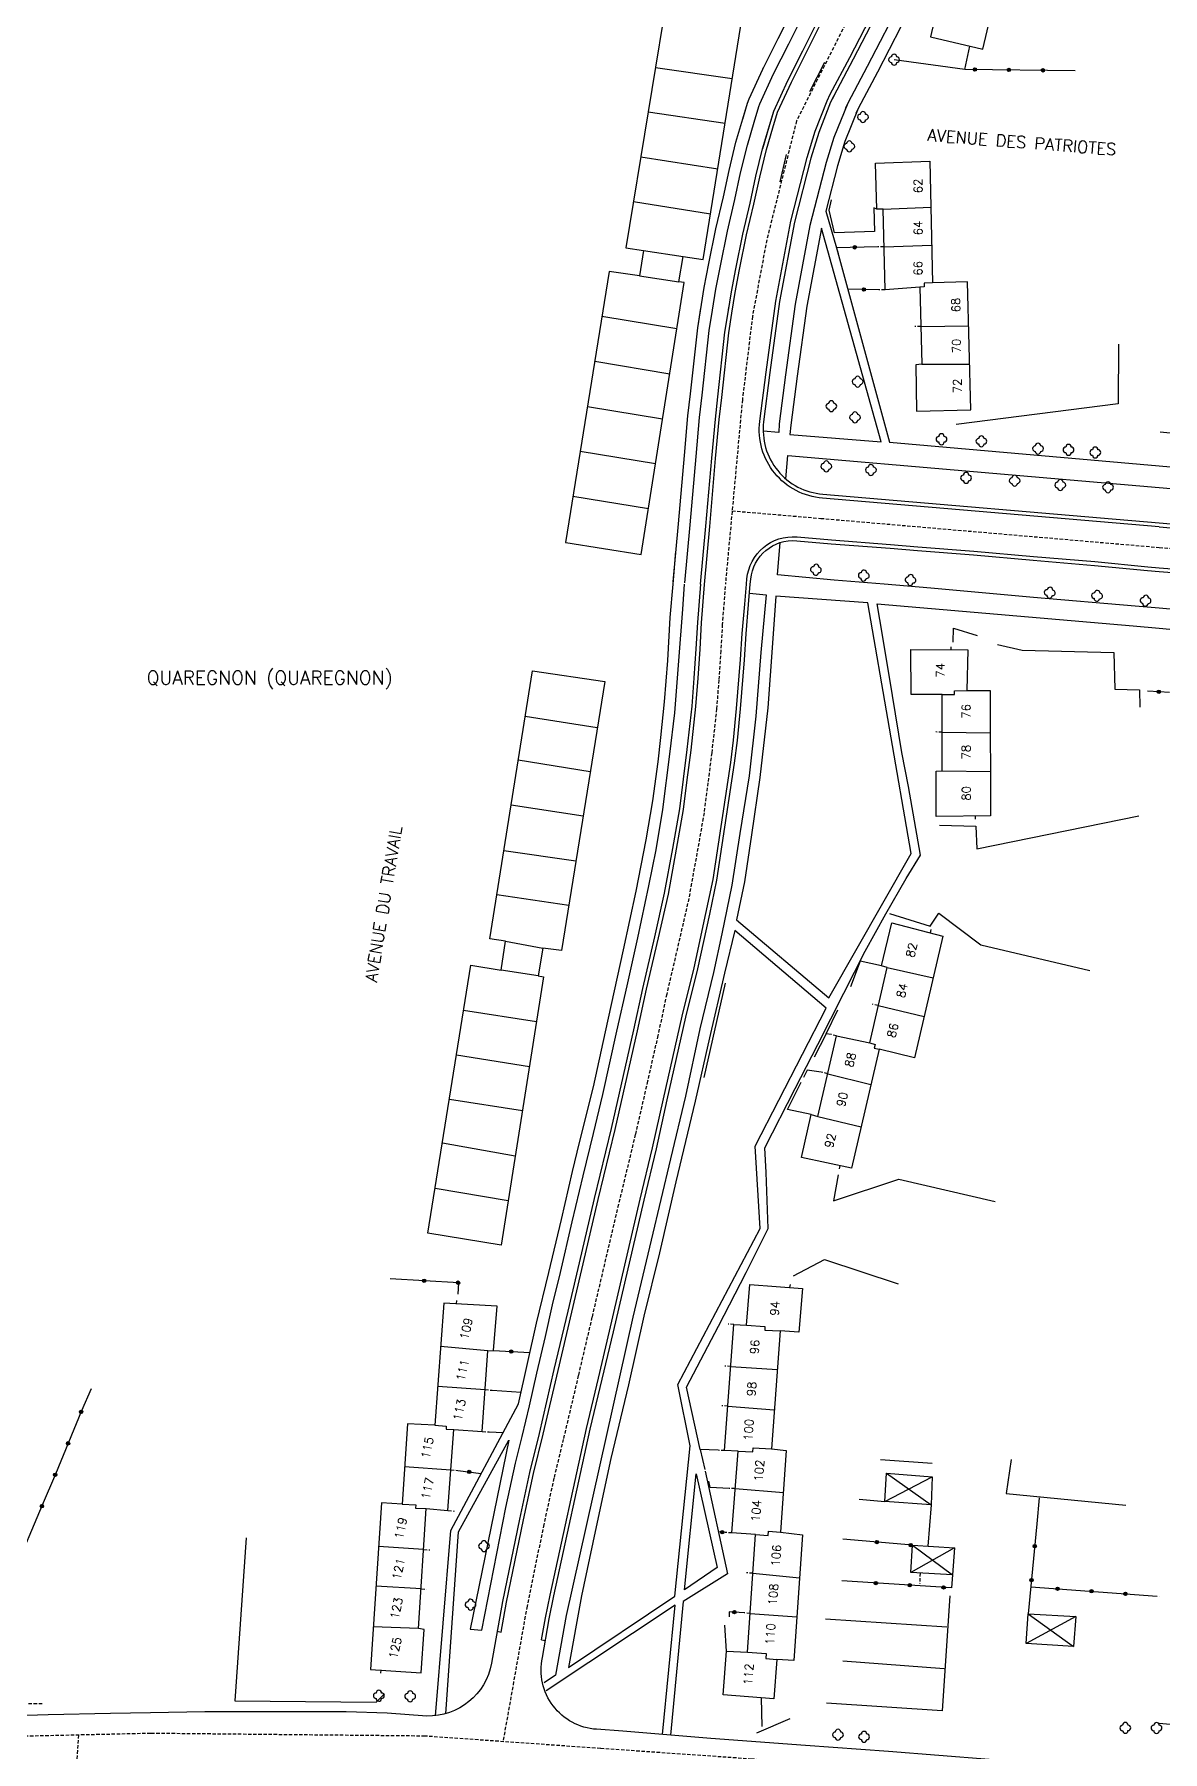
# Model space of a CAD drawing. Header units: millimetres. Extents: x 112998 to 114000, y 125000 to 126000.
# Drawn here: x 113334.6 to 113500.5, y 125328.5 to 125580.8 of the extents above; entities that cross this region are included whole.
import ezdxf
from ezdxf.enums import TextEntityAlignment as Align

# ---------------------------------------------------------------- set-up
doc = ezdxf.new("R2010")
doc.units = ezdxf.units.MM
doc.linetypes.add('DASHED', pattern=[0.75, 0.5, -0.25])
for name, color, linetype in [('W0001', 6, 'DASHED'), ('W0008', 7, 'CONTINUOUS'), ('W0100', 7, 'CONTINUOUS'), ('W0112', 1, 'DASHED'), ('W0300', 7, 'CONTINUOUS'), ('W0310', 3, 'CONTINUOUS'), ('W0322', 7, 'CONTINUOUS'), ('W0980', 7, 'CONTINUOUS'), ('W0989', 7, 'CONTINUOUS'), ('W0991', 7, 'CONTINUOUS')]:
    doc.layers.add(name, color=color, linetype=linetype)
doc.styles.get("Standard").update_dxf_attribs({"font": 'romans.shx', "width": 0.85})

# ---------------------------------------------------------------- blocks, each defined once
blk = doc.blocks.new('OH01')
at = {"layer": 'W0322', "color": 0}
for radius in [0.25, 0.15]:
    blk.add_circle((0, 0), radius, dxfattribs=at)
blk = doc.blocks.new('TP10')
at = {"layer": 'W0300', "color": 0}
for centre, start, end in [((-0.4, 0), 90, 270), ((0, 0.4), 0, 180), ((0.4, 0), 270, 90), ((0, -0.4), 180, 360)]:
    blk.add_arc(centre, 0.4, start, end, dxfattribs=at)

msp = doc.modelspace()

# ---------------------------------------------------------------- linework, layer by layer
at = {"layer": 'W0001'}
for points in [[(113500, 125742.9), (113490.83, 125700.09), (113484.19, 125669.79), (113481.76, 125659.11), (113479.35, 125647.61), (113477.12, 125638.02), (113476.04, 125633.49), (113472.95, 125624.28), (113468.35, 125612.06), (113464.43, 125603.14), (113456.84, 125588.25), (113446.65, 125568.09), (113442.28, 125550.61), (113440.17, 125539.37), (113438.69, 125527.13), (113436.19, 125500)], [(113437.16, 125510.79), (113450.22, 125509.68), (113500, 125505.41)], [(113500, 125505.41), (113563.03, 125500)], [(113500, 125322.85), (113492.83, 125323.33), (113476.19, 125324.49), (113455.42, 125326.05), (113440.05, 125327.37), (113417.82, 125328.92), (113392.01, 125330.74), (113351.68, 125331.14), (113332.07, 125330.69)], [(113341.08, 125330.9), (113339.07, 125304.94), (113336.4, 125273.13), (113334.74, 125250.99), (113334.72, 125250)]]:
    msp.add_lwpolyline(points, dxfattribs=at)
msp.add_lwpolyline([(113436.16, 125499.68), (113435.74, 125494.1), (113435.52, 125490.23), (113435.22, 125485.91), (113434.9, 125481.7), (113434.18, 125475.24), (113433.62, 125470.84), (113433.05, 125466.39), (113432.01, 125460.48), (113430.81, 125453.83), (113429.32, 125447.31), (113427.56, 125439.78), (113426.27, 125433.71), (113424.74, 125426.97), (113422.95, 125419.13), (113420.46, 125408.84), (113418.58, 125400.87), (113416.57, 125392.31), (113414.56, 125383.73), (113412.36, 125374.35), (113410.97, 125368.62), (113409.49, 125361.84), (113407.02, 125349.82), (113403.48, 125329.89, -0.373329)], format="xyb", dxfattribs=at)
at = {"layer": 'W0008'}
for points in [[(113500, 125508.43), (113450.48, 125512.67, -0.429414), (113441.25, 125523.95), (113442.17, 125531.17), (113443.59, 125541.61), (113445.82, 125553.33), (113448.21, 125562.73), (113449.39, 125566.57), (113451.14, 125571.04), (113451.62, 125572), (113454.48, 125577.42), (113459.63, 125587.37), (113465.41, 125598.4), (113468.64, 125605.29), (113469.88, 125607.85), (113471.28, 125611.53), (113474.18, 125619.03), (113474.66, 125620.17), (113475.12, 125621.34), (113476.86, 125626.43), (113477.4, 125626.25, -0.353443), (113488.85, 125633.93), (113500, 125632.95)], [(113477.4, 125626.25), (113475.66, 125621.14), (113475.18, 125619.95), (113474.71, 125618.83), (113471.81, 125611.33), (113470.4, 125607.63), (113469.15, 125605.05), (113465.92, 125598.14), (113460.13, 125587.11), (113454.98, 125577.15), (113451.67, 125570.84), (113449.93, 125566.4), (113448.76, 125562.59), (113446.37, 125553.22), (113444.16, 125541.53), (113442.73, 125531.09), (113441.82, 125523.88, 0.429514), (113450.52, 125513.24), (113500, 125509)], [(113439.3, 125500), (113439.37, 125500.78, -0.412602), (113446.73, 125506.96), (113451.79, 125506.51), (113460.46, 125505.84), (113464.48, 125505.52), (113472.75, 125504.86), (113481.51, 125504.1), (113490.53, 125503.32), (113498.31, 125502.57), (113500, 125502.43)], [(113439.86, 125500), (113439.93, 125500.73, -0.412602), (113446.68, 125506.4), (113451.74, 125505.95), (113460.41, 125505.28), (113464.44, 125504.96), (113472.7, 125504.3), (113481.46, 125503.53), (113490.47, 125502.76), (113498.26, 125502.01), (113500, 125501.87)], [(113432.51, 125500), (113432.08, 125494.39), (113431.86, 125490.5), (113431.57, 125486.22), (113431.25, 125482.08), (113430.54, 125475.72), (113429.99, 125471.35), (113429.43, 125466.98), (113428.4, 125461.17), (113427.21, 125454.61), (113425.75, 125448.18), (113423.98, 125440.62), (113422.69, 125434.53), (113421.17, 125427.82), (113419.38, 125420.01), (113416.89, 125409.73), (113415.01, 125401.75), (113413.01, 125393.18), (113410.99, 125384.61), (113408.79, 125375.23), (113407.39, 125369.47), (113405.91, 125362.64), (113403.42, 125350.54), (113401.8, 125341.46, -0.371548), (113392.27, 125333.69), (113386.46, 125334.1), (113380.43, 125334.3), (113373.85, 125334.33), (113367.64, 125334.3), (113359.64, 125334.31), (113351.64, 125334.14), (113345.75, 125334.04), (113336.61, 125333.85), (113328.67, 125333.63)], [(113475, 125327.3), (113460.2, 125328.47), (113447.96, 125329.38), (113434.07, 125330.39), (113421.1, 125331.49), (113417.25, 125331.74, -0.456533), (113409.28, 125342.29), (113410.3, 125347.99), (113410.98, 125351.34), (113416.3, 125375.83), (113418.06, 125383.19), (113419.72, 125390.13), (113424.23, 125409.5), (113426.04, 125417.04), (113427.64, 125424.26), (113430.38, 125436.39), (113432.14, 125443.51), (113433.89, 125451.52), (113434.95, 125456.53), (113437.53, 125473.72), (113437.97, 125477.03), (113438.4, 125481.71), (113438.99, 125488.9), (113439.24, 125492.72), (113439.6, 125497.04), (113439.86, 125500, -0.412602)], [(113409.17, 125344.9), (113409.75, 125348.11), (113410.43, 125351.46), (113415.76, 125375.96), (113417.51, 125383.32), (113419.17, 125390.26), (113423.68, 125409.63), (113425.49, 125417.17), (113427.09, 125424.38), (113429.83, 125436.53), (113431.6, 125443.63), (113433.34, 125451.64), (113434.4, 125456.63), (113436.97, 125473.79), (113437.41, 125477.09), (113437.84, 125481.75), (113438.42, 125488.94), (113438.68, 125492.76), (113439.04, 125497.09), (113439.3, 125500, -0.412602)]]:
    msp.add_lwpolyline(points, format="xyb", dxfattribs=at)
for points in [[(113481.94, 125632.22), (113479.59, 125625.5), (113477.81, 125620.28), (113473.97, 125610.5), (113472.49, 125606.62), (113471.24, 125604.05), (113467.97, 125597.07), (113462.19, 125586.04), (113457.03, 125576.07), (113454.18, 125570.68), (113452.12, 125565.64), (113450.99, 125561.97), (113448.63, 125552.72), (113446.44, 125541.16), (113445.03, 125530.79), (113444.12, 125523.59), (113444.06, 125522.29), (113441.75, 125522.5)], [(113500, 125629.74), (113483.16, 125631.22), (113481.24, 125624.94), (113479.42, 125619.64), (113475.6, 125609.88), (113474.05, 125605.86), (113472.81, 125603.3), (113469.51, 125596.26), (113463.73, 125585.23), (113458.57, 125575.26), (113455.73, 125569.89), (113453.76, 125565.06), (113452.67, 125561.49), (113450.97, 125554.83), (113452.54, 125549.44), (113460.33, 125520.87), (113500, 125517.42)], [(113428.5, 125500.37), (113429.28, 125508.88), (113430.16, 125518.91), (113430.69, 125524.74), (113431.05, 125527.98), (113432.12, 125537.67), (113433.07, 125543.62), (113433.75, 125547.12), (113434.77, 125552.22), (113435.9, 125556.94), (113436.73, 125560.8), (113437.72, 125564.94), (113438.76, 125568.4), (113439.43, 125570.68), (113439.67, 125571.32), (113441.7, 125575.71), (113443.96, 125580.2), (113447, 125586.25)], [(113430.24, 125500.22), (113431.01, 125508.72), (113431.89, 125518.75), (113432.41, 125524.49), (113432.78, 125527.78), (113433.83, 125537.28), (113434.29, 125540.28), (113434.79, 125543.34), (113435.46, 125546.79), (113436.48, 125551.88), (113437.59, 125556.53), (113438.43, 125560.43), (113439.42, 125564.53), (113440.43, 125567.9), (113441.1, 125570.19), (113441.25, 125570.59), (113443.28, 125574.98), (113445.52, 125579.41), (113448.56, 125585.47)], [(113432.54, 125500.01), (113433.32, 125508.52), (113434.2, 125518.54), (113434.72, 125524.28), (113435.08, 125527.52), (113436.13, 125537.02), (113436.58, 125539.93), (113437.08, 125542.96), (113437.74, 125546.35), (113438.75, 125551.43), (113439.84, 125555.99), (113440.69, 125559.94), (113441.67, 125563.99), (113443.32, 125569.54), (113445.38, 125574.01), (113447.58, 125578.37), (113450.63, 125584.44)], [(113433.11, 125499.95), (113433.89, 125508.47), (113434.76, 125518.49), (113435.29, 125524.23), (113435.65, 125527.46), (113436.69, 125536.96), (113437.14, 125539.84), (113437.64, 125542.87), (113438.29, 125546.24), (113439.3, 125551.32), (113440.39, 125555.86), (113441.25, 125559.82), (113442.22, 125563.86), (113443.19, 125567.06), (113443.87, 125569.38), (113445.9, 125573.77), (113448.09, 125578.11), (113451.13, 125584.18)], [(113441.7, 125575.71), (113441.77, 125575.86)], [(113448.63, 125572.39), (113450.83, 125576.73)], [(113443.28, 125574.98), (113443.33, 125575.07)], [(113438.75, 125568.36), (113439.43, 125570.68)], [(113452.13, 125571.74), (113451.67, 125570.84)], [(113454.18, 125570.68), (113453.79, 125569.89)], [(113442.65, 125567.22), (113443.32, 125569.54)], [(113443.32, 125569.54), (113443.35, 125569.62)], [(113455.73, 125569.89), (113455.38, 125569.18)], [(113441.68, 125564.03), (113442.65, 125567.23)], [(113444.23, 125559.11), (113445.2, 125563.15)], [(113450.34, 125552.34), (113448.16, 125540.88), (113446.75, 125530.57), (113445.84, 125523.37), (113445.67, 125522.01), (113459.11, 125520.94), (113450.33, 125552.33)], [(113432.12, 125537.67), (113432.57, 125540.55)], [(113436.58, 125539.93), (113436.72, 125540.7)], [(113445.09, 125515.47), (113445.38, 125518.94), (113500, 125514.23)], [(113500, 125517.42), (113618.3, 125507.12), (113650.14, 125504.3), (113651.05, 125514.67)], [(113500, 125514.23), (113618.11, 125504.05), (113649.87, 125501.24), (113649.76, 125500)], [(113500, 125509), (113604.91, 125500)], [(113500, 125508.43), (113598.26, 125500)], [(113500, 125502.43), (113503.79, 125502.12), (113513.81, 125501.25), (113522.76, 125500.31), (113526.26, 125500)], [(113402.63, 125346.14), (113403.23, 125346.02), (113404.01, 125350.43), (113406.5, 125362.51), (113407.98, 125369.34), (113409.38, 125375.09), (113411.58, 125384.47), (113413.6, 125393.05), (113415.6, 125401.61), (113417.48, 125409.59), (113419.97, 125419.87), (113421.76, 125427.69), (113423.28, 125434.4), (113424.57, 125440.48), (113426.34, 125448.04), (113427.81, 125454.48), (113429, 125461.07), (113430.02, 125466.89), (113430.59, 125471.27), (113431.14, 125475.64), (113431.85, 125482.02), (113432.17, 125486.18), (113432.46, 125490.46), (113432.68, 125494.35), (113433.11, 125499.95)], [(113500, 125501.87), (113503.74, 125501.56), (113513.76, 125500.69), (113520.29, 125500)], [(113409.17, 125344.9), (113409.73, 125344.79)]]:
    msp.add_lwpolyline(points, dxfattribs=at)
at = {"layer": 'W0100'}
for points in [[(113474.05, 125578.61), (113478.19, 125596.08)], [(113467.87, 125587.01), (113466.37, 125580.43)], [(113466.37, 125580.43), (113474.05, 125578.61)], [(113425.91, 125575.93), (113437.2, 125574.32)], [(113424.84, 125569.43), (113436.14, 125567.74)], [(113423.76, 125562.82), (113435.06, 125561.02)], [(113464.79, 125543.66), (113459.67, 125543.27), (113459.39, 125555.1), (113458.44, 125555.12), (113458.27, 125561.89), (113466.28, 125562.19), (113466.67, 125544.29)], [(113422.68, 125556.23), (113433.99, 125554.42)], [(113459.39, 125555.1), (113466.43, 125555.42)], [(113424.16, 125549.05), (113429.98, 125548.15)], [(113459.52, 125549.6), (113466.55, 125549.83)], [(113423.57, 125545.34), (113429.37, 125544.43)], [(113465.42, 125543.72), (113464.79, 125543.66)], [(113464.79, 125543.66), (113465.06, 125532.33)], [(113466.67, 125544.29), (113465.41, 125544.22)], [(113465.41, 125544.22), (113465.42, 125543.72)], [(113471.81, 125544.43), (113466.67, 125544.29)], [(113472.31, 125525.65), (113471.81, 125544.43)], [(113418.04, 125539.37), (113429.05, 125537.59)], [(113464.93, 125537.87), (113471.98, 125537.99)], [(113416.98, 125532.76), (113428.01, 125530.94)], [(113465.06, 125532.33), (113464.18, 125532.26)], [(113465.06, 125532.33), (113472.14, 125532.32)], [(113464.18, 125532.26), (113464.32, 125525.45)], [(113415.91, 125526.11), (113426.96, 125524.31)], [(113464.32, 125525.45), (113472.31, 125525.65)], [(113414.85, 125519.54), (113425.93, 125517.75)], [(113413.78, 125512.93), (113424.88, 125511.11)], [(113468.09, 125483.81), (113469.87, 125483.79), (113469.88, 125484.35), (113471.72, 125484.37)], [(113406.76, 125480.62), (113417.36, 125478.96)], [(113468.09, 125478.27), (113475.14, 125478.15)], [(113405.74, 125474.19), (113416.32, 125472.49)], [(113468.09, 125472.56), (113475.16, 125472.48)], [(113404.69, 125467.61), (113415.27, 125465.97)], [(113403.63, 125460.9), (113414.21, 125459.37)], [(113402.59, 125454.4), (113413.17, 125452.84)], [(113403.88, 125447.53), (113409.37, 125446.52)], [(113408.66, 125442.45), (113403.21, 125443.3)], [(113459.96, 125443.7), (113466.75, 125442.15)], [(113397.7, 125437.39), (113408.42, 125435.73)], [(113458.67, 125438.08), (113465.43, 125436.48)], [(113457.41, 125432.59), (113458.24, 125432.35), (113458.09, 125431.83), (113458.79, 125431.66)], [(113396.66, 125430.84), (113407.38, 125429.13)], [(113451.25, 125428.08), (113457.59, 125426.49)], [(113395.62, 125424.34), (113406.35, 125422.67)], [(113449.81, 125421.79), (113456.15, 125420.27)], [(113394.59, 125417.9), (113405.29, 125416.03)], [(113393.52, 125411.24), (113404.25, 125409.46)], [(113439.3, 125391.15), (113442.01, 125390.95), (113441.98, 125390.37), (113444.24, 125390.29)], [(113401.26, 125387.37), (113394.31, 125387.98)], [(113436.99, 125385.05), (113443.82, 125384.62)], [(113393.89, 125382.18), (113400.87, 125381.65)], [(113436.56, 125379.22), (113443.38, 125378.67)], [(113393.47, 125376.41), (113395.15, 125376.3), (113395.15, 125375.86), (113396.24, 125375.8)], [(113438.05, 125372.61), (113440.22, 125372.5), (113440.29, 125373.08), (113442.95, 125372.94)], [(113389.03, 125370.37), (113395.82, 125369.85)], [(113459.65, 125365.24), (113466.61, 125368.85)], [(113459.87, 125369.4), (113466.43, 125364.75)], [(113437.61, 125367.11), (113444.72, 125366.54)], [(113388.66, 125364.84), (113390.66, 125364.72), (113390.64, 125364.22), (113392.21, 125364.17)], [(113440.61, 125360.35), (113442.49, 125360.2), (113442.55, 125360.85), (113444.32, 125360.7)], [(113391.82, 125358.16), (113385.18, 125358.58)], [(113469.9, 125358.41), (113463.44, 125354.79)], [(113463.72, 125358.78), (113469.59, 125354.42)], [(113440.22, 125354.67), (113447.1, 125354.01)], [(113391.5, 125352.36), (113384.8, 125352.75)], [(113500, 125351.28), (113500, 125351.28)], [(113439.82, 125348.78), (113446.69, 125348.29)], [(113487.75, 125348.32), (113480.43, 125344.34)], [(113480.74, 125348.7), (113487.39, 125343.9)], [(113391.08, 125346.53), (113384.41, 125346.82)], [(113439.43, 125343.1), (113442.2, 125342.89), (113442.12, 125342.14), (113443.77, 125342)]]:
    msp.add_lwpolyline(points, dxfattribs=at)
for points in [[(113412.74, 125506.14), (113423.81, 125504.35), (113430.12, 125544.32), (113429.37, 125544.43), (113429.98, 125548.15), (113432.91, 125547.7), (113439.35, 125587.62), (113428.13, 125589.47), (113421.57, 125549.44), (113424.16, 125549.05), (113423.57, 125545.34), (113419.11, 125545.98), (113412.69, 125506.14)], [(113475.13, 125484.4), (113475.17, 125465.96), (113467.2, 125465.85), (113467.17, 125472.53), (113468.09, 125472.56), (113468.09, 125483.81), (113463.49, 125483.82), (113463.45, 125490.43), (113471.84, 125490.34), (113471.72, 125484.37)], [(113407.82, 125487.3), (113418.45, 125485.72), (113412.1, 125446.18), (113409.37, 125446.52), (113408.66, 125442.45), (113409.47, 125442.31), (113403.21, 125402.89), (113392.46, 125404.65), (113398.76, 125444.01), (113403.21, 125443.3), (113403.88, 125447.53), (113401.56, 125447.88)], [(113460.67, 125450.23), (113468.19, 125448.29), (113464.01, 125430.42), (113458.79, 125431.66), (113454.74, 125414.2), (113447.38, 125415.78), (113448.83, 125422.1), (113449.81, 125421.79), (113452.52, 125433.65), (113457.41, 125432.59), (113459.96, 125443.7), (113459.13, 125443.91)], [(113439.81, 125397.1), (113447.51, 125396.5), (113446.99, 125390.1), (113444.24, 125390.29), (113442.95, 125372.94), (113445.15, 125372.69), (113444.32, 125360.7), (113447.54, 125360.32), (113446.24, 125341.87), (113443.77, 125342), (113443.33, 125336.2), (113435.87, 125336.79), (113436.38, 125343.23), (113439.43, 125343.1), (113440.61, 125360.35), (113437.15, 125360.6), (113438.05, 125372.61), (113436.07, 125372.7), (113437.44, 125391.22), (113439.3, 125391.15)], [(113394.78, 125394.35), (113393.47, 125376.41), (113389.45, 125376.62), (113388.66, 125364.84), (113385.61, 125365.03), (113384, 125340.55), (113391.45, 125340.06), (113391.89, 125346.41), (113391.08, 125346.53), (113392.21, 125364.17), (113395.4, 125363.87), (113396.24, 125375.8), (113400.45, 125375.5), (113401.26, 125387.37), (113402.1, 125387.39), (113402.62, 125393.91)], [(113459.87, 125369.4), (113466.61, 125368.85), (113466.43, 125364.75), (113459.65, 125365.24)], [(113463.72, 125358.78), (113469.9, 125358.41), (113469.59, 125354.42), (113463.44, 125354.79)], [(113480.74, 125348.7), (113487.75, 125348.32), (113487.39, 125343.9), (113480.43, 125344.34)]]:
    msp.add_lwpolyline(points, close=True, dxfattribs=at)
at = {"layer": 'W0112'}
for points in [[(113459.52, 125549.6), (113458.6, 125549.6)], [(113459.67, 125543.27), (113458.77, 125543.27)], [(113464.93, 125537.87), (113464.03, 125537.87)], [(113469.38, 125490.37), (113469.39, 125490.82)], [(113468.09, 125478.27), (113467.15, 125478.29)], [(113472.91, 125465.93), (113472.9, 125465.47)], [(113466.36, 125448.76), (113466.45, 125449.26)], [(113458.67, 125438.08), (113457.81, 125438.28)], [(113452.52, 125433.65), (113451.74, 125433.83)], [(113451.25, 125428.08), (113450.29, 125428.3)], [(113453.03, 125414.57), (113452.93, 125414.12)], [(113445.68, 125396.64), (113445.77, 125397.12)], [(113396.67, 125394.24), (113396.71, 125394.8)], [(113437.44, 125391.22), (113436.58, 125391.29)], [(113436.99, 125385.05), (113436.11, 125385.12)], [(113400.87, 125381.65), (113401.88, 125381.58)], [(113436.56, 125379.22), (113435.65, 125379.29)], [(113400.45, 125375.5), (113401.45, 125375.44)], [(113436.07, 125372.7), (113435.12, 125372.74)], [(113395.82, 125369.85), (113396.84, 125369.78)], [(113437.61, 125367.11), (113436.74, 125367.13)], [(113395.4, 125363.87), (113396.3, 125363.81)], [(113437.17, 125360.6), (113436.16, 125360.67)], [(113391.82, 125358.16), (113392.75, 125358.09)], [(113440.22, 125354.67), (113439.32, 125354.72)], [(113464.82, 125354.71), (113464.76, 125353.14)], [(113391.5, 125352.36), (113392.26, 125352.3)], [(113439.82, 125348.78), (113438.95, 125348.86)], [(113385.52, 125340.46), (113385.49, 125339.99)], [(113327.72, 125335.59), (113335.75, 125335.53)]]:
    msp.add_lwpolyline(points, dxfattribs=at)
at = {"layer": 'W0300'}
msp.add_line((113500, 125332.34), (113500, 125332.34), dxfattribs=at)
for centre, start, end in [((113499.19, 125331.94), 89.5361, 269.5361), ((113499.59, 125331.54), 179.5361, 359.5361), ((113499.6, 125332.34), 359.5361, 179.5361), ((113499.99, 125331.94), 269.5361, 270.881), ((113499.99, 125331.94), 270.881, 89.5361)]:
    msp.add_arc(centre, 0.4, start, end, dxfattribs=at)
at = {"layer": 'W0310'}
for points in [[(113471.38, 125575.66), (113461.01, 125577.08)], [(113458.44, 125555.12), (113458.02, 125555.33), (113458.11, 125551.81), (113452.26, 125551.64), (113451.45, 125554.97), (113451.81, 125556.5)], [(113493.99, 125535.28), (113493.96, 125526.53), (113470.15, 125523.49)], [(113541.62, 125518.26), (113500.15, 125522.34)], [(113469.67, 125491.48), (113469.74, 125493.55), (113473.22, 125492.45)], [(113476.19, 125491.13), (113479.84, 125490.31), (113493.3, 125489.97), (113493.44, 125484.59), (113497.09, 125484.47), (113497.12, 125481.95)], [(113467.69, 125464.61), (113473, 125464.45), (113473.19, 125461.1), (113497.01, 125465.98)], [(113460.32, 125451.61), (113466.31, 125449.74), (113467.59, 125451.65), (113473.74, 125446.99), (113489.8, 125443.26)], [(113456.02, 125444.61), (113454.59, 125440.83)], [(113436.16, 125441.36), (113433, 125427.54)], [(113450.99, 125433.95), (113449.25, 125430.53)], [(113448.83, 125422.1), (113445.31, 125422.8), (113447.36, 125426.83)], [(113450.29, 125428.3), (113448.23, 125428.61), (113447.67, 125427.53)], [(113452.8, 125413.2), (113452.08, 125409.39), (113461.71, 125412.59), (113475.88, 125409.31)], [(113446.22, 125398.38), (113450.78, 125400.78), (113461.6, 125397.21)], [(113401.45, 125375.44), (113403.53, 125375.37)], [(113435.12, 125372.74), (113432.47, 125372.85), (113433.16, 125369.9)], [(113459.02, 125371.39), (113466.59, 125370.87)], [(113478.21, 125371.41), (113477.5, 125366.4), (113495.07, 125364.69)], [(113436.74, 125367.13), (113433.97, 125367.28), (113433.74, 125368.19)], [(113455.87, 125365.56), (113459.65, 125365.24)], [(113466.43, 125364.75), (113465.96, 125358.64)], [(113482.34, 125365.77), (113481.98, 125361.91)], [(113365.73, 125359.9), (113364.04, 125335.91), (113384.85, 125335.73), (113386.05, 125336.94)], [(113469.22, 125351.36), (113468.09, 125334.44), (113451.04, 125335.56)], [(113436.38, 125343.23), (113436.11, 125347.04)], [(113468.76, 125346.75), (113450.9, 125347.91)], [(113468.36, 125340.63), (113453.47, 125341.75)], [(113441.47, 125336.35), (113441.54, 125332.13)], [(113440.82, 125331.2), (113445.72, 125333.32)], [(113500, 125332.62), (113503.69, 125332.31)]]:
    msp.add_lwpolyline(points, dxfattribs=at)
at = {"layer": 'W0322'}
for points in [[(113487.61, 125575.46), (113471.38, 125575.66), (113472.13, 125579.06)], [(113458.6, 125549.6), (113452.54, 125549.44), (113452.76, 125548.58)], [(113458.77, 125543.27), (113454.24, 125543.35)], [(113500, 125484.19), (113498.28, 125484.28)], [(113501.5, 125484.11), (113500, 125484.19)], [(113396.89, 125395.69), (113396.99, 125397.36), (113386.91, 125397.95)], [(113402.1, 125387.39), (113407.46, 125387.09)], [(113396.84, 125369.78), (113400.29, 125369.32)], [(113436.16, 125360.67), (113435.14, 125360.74)], [(113481.98, 125361.91), (113480.74, 125348.7)], [(113463.72, 125358.78), (113453.48, 125359.69)], [(113469.59, 125354.42), (113469.42, 125352.52), (113453.32, 125353.54)], [(113481.12, 125352.7), (113499.67, 125351.31)], [(113438.95, 125348.86), (113436.75, 125349.02), (113436.73, 125348.26)]]:
    msp.add_lwpolyline(points, dxfattribs=at)
msp.add_lwpolyline([(113342.91, 125381.77), (113341.51, 125378.54), (113339.59, 125373.88), (113337.68, 125369.23), (113335.74, 125364.66), (113333.74, 125360.02), (113331.81, 125355.33, 0.042631), (113328.77, 125345.69), (113327.57, 125340.95), (113326.5, 125335.93), (113321.63, 125335.88)], format="xyb", dxfattribs=at)
for radius in [0.25, 0.15]:
    msp.add_circle((113499.93, 125484.2), radius, dxfattribs=at)
at = {"layer": 'W0989'}
for points in [[(113428.5, 125500), (113428.61, 125501.21), (113428.89, 125504.86)], [(113459.55, 125500), (113452.17, 125500.62), (113443.84, 125501.36), (113444.26, 125506.13)], [(113393.55, 125333.74), (113395.8, 125360.93), (113405.78, 125379.59), (113408.43, 125391.43), (113410.24, 125398.87), (113412.07, 125406.64), (113413.7, 125413.71), (113414.75, 125417.98), (113416.81, 125426.17), (113418.54, 125434.23), (113421.22, 125446.27), (113423.08, 125454.89), (113424.55, 125462.43), (113425.5, 125468.18), (113426.29, 125473.92), (113426.68, 125477.49), (113427.26, 125482.7), (113427.74, 125488.78), (113428.07, 125495.1), (113428.5, 125500)], [(113395.06, 125334.03), (113396.95, 125360.78), (113404.34, 125374.24), (113398.67, 125346.48), (113400.39, 125346.33), (113403.91, 125364.32), (113405.35, 125370.83), (113406.29, 125374.75), (113407.4, 125379.27), (113408.45, 125384.06), (113409.76, 125389.44), (113410.76, 125394.11), (113411.94, 125398.87), (113413.66, 125406.32), (113415.27, 125413.09), (113416.82, 125419.3), (113418.16, 125425.02), (113420.21, 125434.31), (113421.73, 125440.99), (113423.32, 125448.02), (113424.95, 125455.68), (113425.99, 125460.95), (113426.99, 125466.88), (113428, 125475.01), (113428.77, 125481.1), (113429.34, 125488.76), (113429.93, 125496.33), (113430.2, 125500)], [(113500, 125496.48), (113496.46, 125496.8), (113481.5, 125498.05), (113466.41, 125499.42), (113459.55, 125500)], [(113439.75, 125498.68), (113442.17, 125498.44), (113441.42, 125489.95), (113440.66, 125480.62), (113439.67, 125471.87), (113438.3, 125463.38), (113437.12, 125455.8), (113435.67, 125448.62), (113434.44, 125442.96), (113432.45, 125434.65), (113430.32, 125424.76), (113428.1, 125415.55), (113425.28, 125403.61), (113422.59, 125392.32), (113412.76, 125348.46), (113411.23, 125339.72), (113409.53, 125338.56)], [(113432.47, 125372.85), (113430.48, 125382.04), (113435.17, 125391), (113439.26, 125398.86), (113442.49, 125405.31), (113442.17, 125413.58), (113441.98, 125417.18), (113446.46, 125425.91), (113449.78, 125432.36), (113453.62, 125439.91), (113456.77, 125446.08), (113459.8, 125451.56), (113462.8, 125456.78), (113464.88, 125460.19), (113463.1, 125470.26), (113462.14, 125475.26), (113460.79, 125483.64), (113459.29, 125492.54), (113458.5, 125497.14), (113480.76, 125495.23), (113496.18, 125493.89), (113500, 125493.54)], [(113548.76, 125492), (113524.05, 125494.2), (113511.26, 125495.48), (113500, 125496.48)], [(113500, 125493.54), (113509.82, 125492.62), (113516.96, 125492.13), (113522.56, 125491.66), (113529.8, 125490.97), (113534.18, 125490.38), (113549.04, 125489.13)], [(113459.13, 125443.91), (113456.02, 125444.61)], [(113451.74, 125433.83), (113450.99, 125433.95), (113452.71, 125437.45)], [(113401.88, 125381.58), (113406.16, 125381.29)], [(113433.23, 125369.67), (113436.51, 125354.61), (113429.98, 125350.53), (113428.12, 125330.89)], [(113426.95, 125330.98), (113428.8, 125349.96), (113409.84, 125337.4)]]:
    msp.add_lwpolyline(points, dxfattribs=at)
for points in [[(113443.6, 125498.27), (113443.1, 125491.33), (113442.42, 125481.86), (113441.27, 125471.59), (113440.01, 125463.19), (113438.98, 125456.26), (113437.81, 125450.68), (113451.42, 125439.23), (113463.5, 125460.44), (113457.14, 125497.26)], [(113437.56, 125449.14), (113436.06, 125442.85), (113433.86, 125433.34), (113431.73, 125424.06), (113428.92, 125412.19), (113426.51, 125401.76), (113424.2, 125392.44), (113421.95, 125382.37), (113419.36, 125371.53), (113417.06, 125360.79), (113415.05, 125351.33), (113413.13, 125340.84), (113428.76, 125351.3), (113431, 125373.38), (113429.22, 125382.39), (113441.33, 125405.32), (113440.57, 125417.43), (113451.03, 125437.72)], [(113431.9, 125369.27), (113434.99, 125355.52), (113430.19, 125352.25)]]:
    msp.add_lwpolyline(points, close=True, dxfattribs=at)

# ---------------------------------------------------------------- block references
at = {"layer": 'W0300'}
for p in [(113461, 125577.08), (113456.42, 125568.65), (113454.42, 125564.34), (113455.64, 125529.77), (113451.77, 125526.16), (113455.25, 125524.52), (113467.97, 125521.31), (113473.84, 125521.01), (113482.17, 125519.93), (113486.65, 125519.75), (113490.58, 125519.36), (113451.03, 125517.32), (113457.59, 125516.79), (113471.59, 125515.63), (113478.73, 125515.22), (113485.44, 125514.58), (113492.46, 125514.25)]:
    msp.add_blockref('TP10', p, dxfattribs=at)
for p, rotation in [((113449.5, 125502.13), 355.3150865167932), ((113456.54, 125501.27), 355.3150865167932), ((113463.41, 125500.62), 355.3150865167932), ((113483.89, 125498.75), 355.3150865167932), ((113490.85, 125498.3), 355.3150865167932), ((113497.98, 125497.59), 355.3150865167932), ((113400.7, 125358.66), 359.536084469207), ((113398.72, 125350.07), 359.536084469207), ((113385.23, 125336.67), 359.536084469207), ((113389.84, 125336.59), 359.536084469207), ((113452.75, 125330.94), 359.536084469207), ((113456.59, 125330.64), 359.536084469207), ((113495, 125331.95), 359.536084469207)]:
    msp.add_blockref('TP10', p, dxfattribs=dict(at, rotation=rotation))
at = {"layer": 'W0322'}
for p, rotation in [((113472.89, 125575.64), 179.3041561631132), ((113477.89, 125575.58), 179.3041561631132), ((113482.89, 125575.52), 179.3041561631132), ((113455.21, 125549.51), 181.4417083824337), ((113456.56, 125543.31), 178.8787912697154), ((113391.9, 125397.66), 176.6744207472229), ((113396.89, 125397.37), 176.6744207472229), ((113404.71, 125387.25), 356.7694805596885), ((113341.45, 125378.38), 247.4812779170867), ((113339.54, 125373.76), 247.7482861025385), ((113337.64, 125369.14), 247.0076851290276), ((113398.52, 125369.56), 352.2912595487316), ((113335.69, 125364.53), 246.6291457749382), ((113435.73, 125360.7), 179.4923516369911), ((113458.47, 125359.25), 174.8879005477105), ((113463.45, 125358.8), 174.8879005477105), ((113481.68, 125358.65), 264.6161540001031), ((113458.31, 125353.23), 176.3443824839853), ((113463.3, 125352.91), 176.3443824839853), ((113481.21, 125353.67), 264.6161540001031), ((113468.29, 125352.59), 176.3443824839853), ((113485.04, 125352.4), 355.7150749061591), ((113490.03, 125352.03), 355.7150749061591), ((113495.01, 125351.65), 355.7150749061591), ((113437.51, 125348.97), 175.8369091769375)]:
    msp.add_blockref('OH01', p, dxfattribs=dict(at, rotation=rotation))

# ---------------------------------------------------------------- texts
at = {"layer": 'W0980'}
msp.add_text('QUAREGNON (QUAREGNON)', height=2, dxfattribs=at).set_placement((113369.17, 125486.13), align=Align.MIDDLE)
at = {"layer": 'W0989'}
for s, rotation, p in [('AVENUE DES PATRIOTES', 355.5657, (113479.8, 125564.96)), ('AVENUE DU TRAVAIL', 80.701, (113385.93, 125453.04))]:
    msp.add_text(s, height=1.75, rotation=rotation, dxfattribs=at).set_placement(p, align=Align.MIDDLE)
at = {"layer": 'W0991'}
for s, rotation, p in [('62', 91.2366, (113465.18, 125557.47)), ('64', 91.2366, (113465.18, 125551.28)), ('66', 91.2366, (113465.17, 125545.37)), ('68', 91.5284, (113470.73, 125539.96)), ('70', 91.5284, (113470.83, 125533.96)), ('72', 91.5284, (113470.96, 125528.08))]:
    msp.add_text(s, height=1.25, rotation=rotation, dxfattribs=at).set_placement(p)
for s, rotation, p in [('74', 90.1205, (113467.8, 125487.35)), ('76', 90.1205, (113471.59, 125481.31)), ('78', 90.1205, (113471.6, 125475.33)), ('80', 90.1205, (113471.61, 125469.26)), ('82', 76.8418, (113463.57, 125446.25)), ('84', 76.8418, (113462.18, 125440.3)), ('86', 76.8418, (113460.81, 125434.44)), ('88', 76.8418, (113454.58, 125430.12)), ('90', 76.8418, (113453.37, 125424.31)), ('92', 76.8418, (113451.61, 125418.27)), ('94', 85.7669, (113443.47, 125393.59)), ('109', 77.7308, (113398.09, 125390.61)), ('96', 85.7669, (113440.51, 125387.93)), ('111', 77.7308, (113397.55, 125384.52)), ('98', 85.7669, (113440.05, 125381.75)), ('113', 77.7308, (113397.08, 125378.68)), ('100', 85.7669, (113439.61, 125375.75)), ('115', 77.7308, (113392.37, 125373.11)), ('102', 85.7669, (113441.17, 125369.75)), ('117', 77.7308, (113392.4, 125367.13)), ('104', 85.7669, (113440.73, 125363.82)), ('119', 77.7308, (113388.46, 125361.29)), ('106', 85.7669, (113443.66, 125357.26)), ('121', 77.7308, (113388.13, 125355.31)), ('123', 77.7308, (113387.82, 125349.53)), ('108', 85.7669, (113443.23, 125351.56)), ('110', 85.7669, (113442.8, 125345.73)), ('125', 77.7308, (113387.65, 125343.7)), ('112', 85.7669, (113439.58, 125339.81))]:
    msp.add_text(s, height=1.25, rotation=rotation, dxfattribs=at).set_placement(p, align=Align.MIDDLE)

doc.saveas('drawing.dxf')
